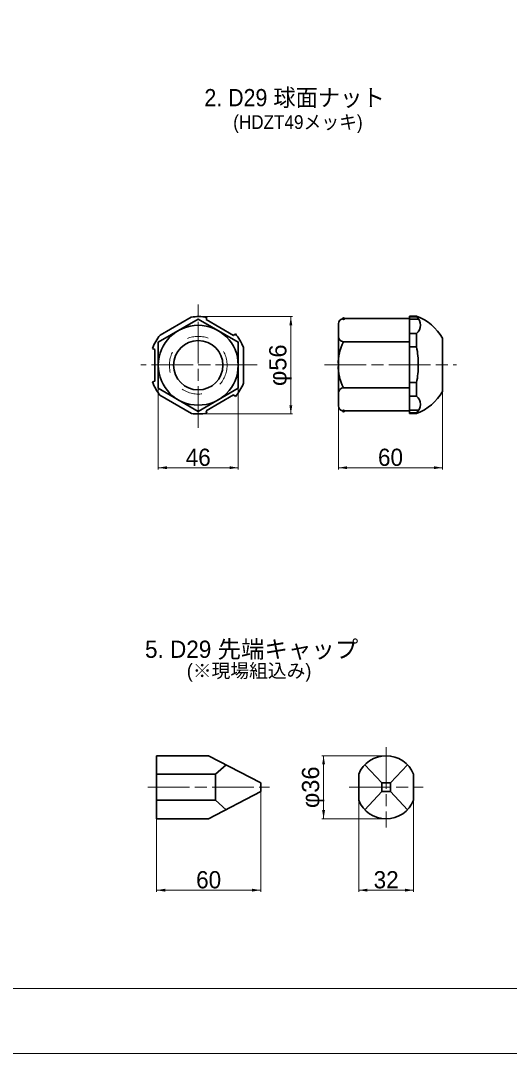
# Model space of a CAD drawing. Units: millimetres at full size, sheet at 1:2. Extents: x 2054 to 3736, y 1047 to 2235.
# Drawn here: x 2587 to 2868, y 1047 to 1641 of the extents above; entities that cross this region are included whole.
import ezdxf
from ezdxf.enums import TextEntityAlignment as Align

# ---------------------------------------------------------------- set-up
doc = ezdxf.new("R2010")
doc.units = ezdxf.units.MM
doc.header["$LTSCALE"] = 2
doc.header["$PDMODE"] = 32
doc.header["$PDSIZE"] = 1
doc.linetypes.add('CHAIN', pattern=[18.5, 12, -1.5, 3.5, -1.5])
doc.linetypes.add('DASHED_SPACED', pattern=[12, 6, -6])
for name, color, linetype, lineweight in [('1外形線', 7, 'Continuous', 35), ('3隠れ線', 2, 'DASHED_SPACED', 18), ('4中心線', 1, 'CHAIN', 18), ('6寸法線', 4, 'Continuous', 18), ('7 枠・タイトル', 7, 'Continuous', 13), ('Defpoints_2', 7, 'Continuous', 13)]:
    doc.layers.add(name, color=color, linetype=linetype, lineweight=lineweight)
doc.styles.add('ＭＳ Ｐゴシック', font='')
doc.styles.get('ＭＳ Ｐゴシック').set_extended_font_data('MS PGothic')

# ---------------------------------------------------------------- blocks, each defined once
blk = doc.blocks.new('filled_arrow')
at = {"color": 0, "linetype": 'Continuous', "lineweight": -2}
blk.add_solid([(7.5, 1.25), (0, 0), (7.5, -1.25)], dxfattribs=at)

msp = doc.modelspace()

# ---------------------------------------------------------------- linework, layer by layer
at = {"layer": '1外形線'}
for p, q in [((2684.712, 1470.976), (2666.809, 1460.64)), ((2693.395, 1469.511), (2693.64, 1470.899)), ((2709.144, 1460.418), (2693.395, 1469.511)), ((2774.442, 1470.088), (2772.442, 1470.088)), ((2774.442, 1470.088), (2810.442, 1470.088)), ((2810.442, 1471.53), (2814.442, 1471.53)), ((2810.442, 1471.53), (2810.442, 1443.53)), ((2810.442, 1471.083), (2814.442, 1471.083)), ((2810.442, 1469.695), (2815.69, 1469.695)), ((2814.442, 1471.53), (2814.442, 1471.083)), ((2709.144, 1460.418), (2710.212, 1461.314)), ((2769.442, 1467.088), (2769.442, 1443.53)), ((2810.442, 1461.498), (2814.442, 1461.498)), ((2814.442, 1453.851), (2814.442, 1461.506)), ((2814.442, 1461.498), (2814.442, 1453.791)), ((2772.442, 1456.809), (2810.442, 1456.809)), ((2829.442, 1458.889), (2829.442, 1443.53)), ((2663.776, 1452.388), (2662.466, 1452.865)), ((2663.776, 1452.388), (2663.776, 1434.202)), ((2714.794, 1432.936), (2714.794, 1453.608)), ((2810.442, 1453.791), (2814.442, 1453.791)), ((2769.442, 1443.53), (2769.442, 1419.972)), ((2810.442, 1415.53), (2810.442, 1443.53)), ((2829.442, 1428.171), (2829.442, 1443.53)), ((2663.776, 1434.202), (2662.451, 1433.72)), ((2810.442, 1433.269), (2814.442, 1433.269)), ((2814.442, 1425.563), (2814.442, 1433.269)), ((2814.442, 1433.21), (2814.442, 1425.554)), ((2666.743, 1425.988), (2684.817, 1415.553)), ((2693.415, 1417.09), (2709.164, 1426.183)), ((2709.164, 1426.183), (2710.244, 1425.277)), ((2772.439, 1430.251), (2810.442, 1430.251)), ((2810.442, 1425.563), (2814.442, 1425.563)), ((2693.415, 1417.09), (2693.657, 1415.717)), ((2774.442, 1416.972), (2772.442, 1416.972)), ((2774.442, 1416.972), (2810.442, 1416.972)), ((2810.442, 1417.366), (2815.69, 1417.366)), ((2810.442, 1415.978), (2814.442, 1415.978)), ((2810.442, 1415.53), (2814.442, 1415.53)), ((2814.442, 1415.53), (2814.442, 1415.978)), ((2664.767, 1218.675), (2694.767, 1218.675)), ((2664.767, 1218.675), (2664.767, 1200.525)), ((2694.767, 1218.675), (2724.767, 1203.025)), ((2704.767, 1213.458), (2698.767, 1208.025)), ((2784.63, 1213.458), (2794.428, 1203.025)), ((2809.227, 1213.458), (2799.428, 1203.025)), ((2664.767, 1208.025), (2698.767, 1208.025)), ((2698.767, 1208.025), (2698.767, 1200.525)), ((2781.128, 1208.025), (2781.128, 1193.038)), ((2812.728, 1208.025), (2812.728, 1193.038)), ((2664.767, 1182.375), (2664.767, 1200.525)), ((2698.767, 1193.025), (2698.767, 1200.525)), ((2724.767, 1203.025), (2724.767, 1200.525)), ((2724.767, 1198.025), (2724.767, 1200.525)), ((2796.928, 1203.025), (2794.428, 1203.025)), ((2794.428, 1203.025), (2794.428, 1200.525)), ((2794.428, 1198.025), (2794.428, 1200.525)), ((2796.928, 1203.025), (2799.428, 1203.025)), ((2799.428, 1203.025), (2799.428, 1200.525)), ((2799.428, 1198.025), (2799.428, 1200.525)), ((2694.767, 1182.375), (2724.767, 1198.025)), ((2784.63, 1187.591), (2794.428, 1198.025)), ((2796.928, 1198.025), (2794.428, 1198.025)), ((2796.928, 1198.025), (2799.428, 1198.025)), ((2809.227, 1187.591), (2799.428, 1198.025)), ((2664.767, 1193.025), (2698.767, 1193.025)), ((2704.767, 1187.591), (2698.767, 1193.025)), ((2664.767, 1182.375), (2694.767, 1182.375))]:
    msp.add_line(p, q, dxfattribs=at)
msp.add_lwpolyline([(2711.785, 1430.016), (2711.785, 1456.574), (2688.785, 1469.853), (2665.785, 1456.574), (2665.785, 1430.016), (2688.785, 1416.737)], close=True, dxfattribs=at)
for radius in [23, 14.2]:
    msp.add_circle((2688.785, 1443.295), radius, dxfattribs=at)
for centre, radius, start, end in [((2688.772, 1443.272), 28, 80.00699, 98.3372), ((2772.442, 1467.088), 3, 90, 180), ((2803.672, 1443.53), 30, 30.79551, 68.9612), ((2810.509, 1466.29), 6.2, 309.37538, 50.62462), ((2688.772, 1443.272), 28, 21.6628, 40.08073), ((2688.772, 1443.272), 28, 141.6628, 159.96535), ((2794.406, 1444.869), 25, 151.46982, 183.06912), ((2772.442, 1459.809), 3, 180, 270), ((2764.627, 1443.759), 50.815, 359.71721, 11.38695), ((2794.406, 1442.192), 25, 176.93088, 208.53018), ((2764.627, 1443.302), 50.815, 348.61305, 0.28279), ((2688.772, 1443.272), 28, 199.94692, 218.11922), ((2688.772, 1443.272), 28, 320.03465, 338.3372), ((2772.442, 1427.251), 3, 90, 180), ((2803.672, 1443.53), 30, 291.0388, 329.20449), ((2772.442, 1419.972), 3, 180, 270), ((2810.509, 1420.77), 6.2, 309.37538, 50.62462), ((2688.772, 1443.272), 28, 261.88078, 280.05308), ((2796.928, 1201.63), 17.045, 22.0361, 157.9639), ((2796.928, 1199.412), 17.037, 201.96792, 338.03208)]:
    msp.add_arc(centre, radius, start, end, dxfattribs=at)
for p in [(2772.442, 1470.088), (2772.442, 1416.972)]:
    msp.add_point(p, dxfattribs=at)
at = {"layer": '3隠れ線'}
msp.add_circle((2688.785, 1443.295), 16.6, dxfattribs=at)
at = {"layer": '4中心線'}
for p, q in [((2688.785, 1407.272), (2688.785, 1479.272)), ((2722.794, 1443.53), (2655.776, 1443.53)), ((2761.442, 1443.53), (2837.442, 1443.53)), ((2796.928, 1223.637), (2796.928, 1177.413)), ((2659.767, 1200.525), (2729.767, 1200.525)), ((2775.678, 1200.525), (2818.178, 1200.525))]:
    msp.add_line(p, q, dxfattribs=at)
at = {"layer": '6寸法線'}
for p, q in [((2688.834, 1471.272), (2743.077, 1471.272)), ((2742.077, 1471.272), (2742.077, 1415.272)), ((2665.785, 1429.953), (2665.785, 1383.34)), ((2711.785, 1429.953), (2711.785, 1383.34)), ((2829.442, 1428.108), (2829.442, 1383.34)), ((2769.442, 1419.677), (2769.442, 1383.34)), ((2688.834, 1415.272), (2743.077, 1415.272)), ((2665.785, 1384.34), (2711.785, 1384.34)), ((2769.442, 1384.34), (2829.442, 1384.34)), ((2796.866, 1218.675), (2759.928, 1218.675)), ((2760.928, 1218.675), (2760.928, 1182.375)), ((2724.767, 1197.962), (2724.767, 1140.334)), ((2781.128, 1192.962), (2781.128, 1140.334)), ((2812.728, 1192.976), (2812.728, 1140.334)), ((2664.767, 1184.512), (2664.767, 1140.334)), ((2796.866, 1182.375), (2759.928, 1182.375)), ((2664.767, 1141.334), (2724.767, 1141.334)), ((2781.128, 1141.334), (2812.728, 1141.334))]:
    msp.add_line(p, q, dxfattribs=at)
at = {"layer": '7 枠・タイトル'}
msp.add_line((3680.373, 1084.702), (2109.677, 1084.702), dxfattribs=at)
at = {"layer": 'Defpoints_2'}
msp.add_lwpolyline([(2054.025, 1047.479), (3736.025, 1047.479), (3736.025, 2235.479), (2054.025, 2235.479)], close=True, dxfattribs=at)

# ---------------------------------------------------------------- block references
at = {"layer": '6寸法線', "xscale": 0.667, "yscale": 0.667}
for p, rotation in [((2742.077, 1471.272), 270), ((2742.077, 1415.272), 90), ((2711.785, 1384.34), 180), ((2829.442, 1384.34), 180), ((2760.928, 1218.675), 270), ((2760.928, 1182.375), 90), ((2724.767, 1141.334), 180), ((2812.728, 1141.334), 180)]:
    msp.add_blockref('filled_arrow', p, dxfattribs=dict(at, rotation=rotation))
for p in [(2665.785, 1384.34), (2769.442, 1384.34), (2664.767, 1141.334), (2781.128, 1141.334)]:
    msp.add_blockref('filled_arrow', p, dxfattribs=at)

# ---------------------------------------------------------------- texts
at = {"layer": '6寸法線', "style": 'ＭＳ Ｐゴシック', "width": 1.05}
for s, p in [('φ56', (2734.572, 1443.272)), ('φ36', (2753.422, 1200.525))]:
    msp.add_text(s, height=9.897, rotation=90, dxfattribs=at).set_placement(p, align=Align.MIDDLE_CENTER)
at = {"layer": '6寸法線', "style": 'ＭＳ Ｐゴシック'}
for s, p in [('46', (2688.785, 1390.34)), ('60', (2799.442, 1390.34)), ('60', (2694.767, 1147.334)), ('32', (2796.928, 1147.334))]:
    msp.add_text(s, height=9.897, dxfattribs=at).set_placement(p, align=Align.MIDDLE_CENTER)
at = {"layer": '7 枠・タイトル', "style": 'ＭＳ Ｐゴシック', "width": 0.95}
for s, height, p in [('2. D29 球面ナット', 9.897, (2692.325, 1589.283)), ('(HDZT49メッキ)', 7.918, (2708.906, 1576.801))]:
    msp.add_text(s, height=height, dxfattribs=at).set_placement(p, align=Align.BOTTOM_LEFT)
at = {"layer": '7 枠・タイトル', "style": 'ＭＳ Ｐゴシック'}
for s, height, p in [('5. D29 先端キャップ', 9.897, (2658.159, 1272.007)), ('(※現場組込み)', 7.918, (2682.206, 1261.223))]:
    msp.add_text(s, height=height, dxfattribs=at).set_placement(p, align=Align.BOTTOM_LEFT)

doc.saveas('drawing.dxf')
